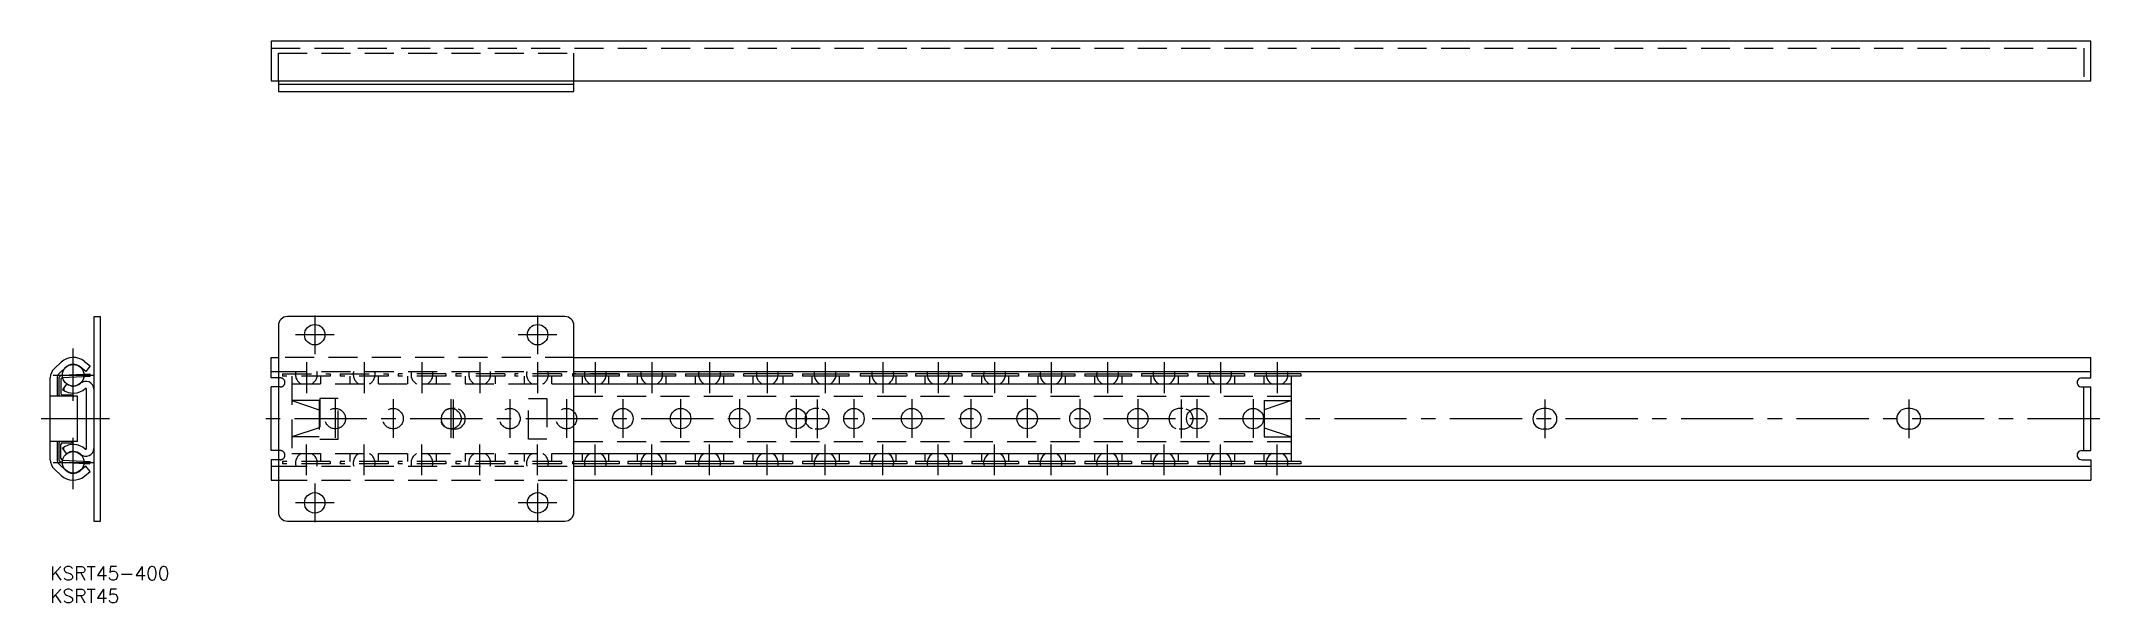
# Model space of a CAD drawing. Extents: x -2 to 451, y -8 to 116.
import ezdxf

# ---------------------------------------------------------------- set-up
doc = ezdxf.new("R2010")
doc.units = 0
doc.header["$LTSCALE"] = 0.5
doc.linetypes.add('CENTER', pattern=[50.8, 31.75, -6.35, 6.35, -6.35])
doc.linetypes.add('DASHED', pattern=[19.05, 12.7, -6.35])
for name, color, linetype in [('MSM_CENTER', 1, 'CENTER'), ('MSM_CONTINUOUS', 7, 'CONTINUOUS'), ('MSM_DASHED', 4, 'DASHED'), ('MSM_PART_NUMBER', 7, 'CONTINUOUS')]:
    doc.layers.add(name, color=color, linetype=linetype)
doc.styles.get("Standard").update_dxf_attribs({"font": 'txt.shx', "height": 3, "bigfont": 'bigfont.shx'})

msp = doc.modelspace()

# ---------------------------------------------------------------- linework, layer by layer
at = {"layer": 'MSM_CENTER'}
for p, q in [((58.14, 55.25), (58.14, 46.75)), ((107.14, 55.25), (107.14, 46.75)), ((62.39, 51), (53.89, 51)), ((111.39, 51), (102.89, 51)), ((5.05, 36.42), (5.05, 48)), ((0.67, 42.09), (9.43, 42.08)), ((56.31, 44.93), (56.31, 38.17)), ((69.01, 44.93), (69.01, 38.17)), ((81.71, 44.93), (81.71, 38.17)), ((94.41, 44.93), (94.41, 38.17)), ((107.11, 44.93), (107.11, 38.17)), ((119.81, 44.93), (119.81, 38.17)), ((132.23, 44.93), (132.23, 38.17)), ((144.93, 44.93), (144.93, 38.17)), ((157.63, 44.93), (157.63, 38.17)), ((170.33, 44.93), (170.33, 38.17)), ((183.03, 44.93), (183.03, 38.17)), ((195.18, 44.93), (195.18, 38.17)), ((207.6, 44.93), (207.6, 38.17)), ((220.02, 44.93), (220.02, 38.17)), ((232.44, 44.93), (232.44, 38.17)), ((244.86, 44.93), (244.86, 38.17)), ((257.28, 44.93), (257.28, 38.17)), ((269.71, 44.93), (269.71, 38.17)), ((62.66, 36.79), (62.66, 28.29)), ((75.36, 36.79), (75.36, 28.29)), ((88.06, 36.79), (88.06, 28.29)), ((88.59, 36.75), (88.59, 28.25)), ((101.04, 36.79), (101.04, 28.29)), ((113.46, 36.79), (113.46, 28.29)), ((125.88, 36.79), (125.88, 28.29)), ((138.58, 36.79), (138.58, 28.29)), ((151.56, 36.79), (151.56, 28.29)), ((163.98, 36.79), (163.98, 28.29)), ((168.59, 36.75), (168.59, 28.25)), ((176.68, 36.79), (176.68, 28.29)), ((189.38, 36.79), (189.38, 28.29)), ((202.36, 36.79), (202.36, 28.29)), ((214.78, 36.79), (214.78, 28.29)), ((226.37, 36.79), (226.37, 28.29)), ((239.07, 36.79), (239.07, 28.29)), ((248.59, 36.75), (248.59, 28.25)), ((252.05, 36.79), (252.05, 28.29)), ((264.47, 36.79), (264.47, 28.29)), ((328.59, 36.75), (328.59, 28.25)), ((408.59, 36.75), (408.59, 28.25)), ((13.05, 32.5), (-2, 32.5)), ((450.59, 32.5), (46.59, 32.5)), ((5.05, 17), (5.05, 28.34)), ((0.66, 22.92), (9.43, 22.92)), ((56.31, 20.07), (56.31, 26.83)), ((69.01, 20.07), (69.01, 26.83)), ((81.71, 20.07), (81.71, 26.83)), ((94.41, 20.07), (94.41, 26.83)), ((107.11, 20.07), (107.11, 26.83)), ((119.81, 20.07), (119.81, 26.83)), ((132.23, 20.07), (132.23, 26.83)), ((144.93, 20.07), (144.93, 26.83)), ((157.63, 20.07), (157.63, 26.83)), ((170.33, 20.07), (170.33, 26.83)), ((183.03, 20.07), (183.03, 26.83)), ((195.18, 20.07), (195.18, 26.83)), ((207.6, 20.07), (207.6, 26.83)), ((220.02, 20.07), (220.02, 26.83)), ((232.44, 20.07), (232.44, 26.83)), ((244.86, 20.07), (244.86, 26.83)), ((257.28, 20.07), (257.28, 26.83)), ((269.71, 20.07), (269.71, 26.83)), ((58.14, 18.25), (58.14, 9.75)), ((107.14, 18.25), (107.14, 9.75)), ((62.39, 14), (53.89, 14)), ((111.39, 14), (102.89, 14))]:
    msp.add_line(p, q, dxfattribs=at)
at = {"layer": 'MSM_CONTINUOUS'}
for p, q in [((448.59, 115.6), (48.59, 115.6)), ((48.59, 115.6), (48.59, 106.84)), ((448.59, 106.84), (448.59, 115.6)), ((48.59, 106.84), (448.59, 106.84)), ((50.14, 106.84), (50.14, 104.55)), ((115.14, 106.05), (50.14, 106.05)), ((50.14, 104.55), (115.14, 104.55)), ((115.14, 104.55), (115.14, 106.84)), ((11.05, 54.95), (9.55, 54.95)), ((9.55, 54.95), (9.55, 9.95)), ((11.05, 9.95), (11.05, 54.95)), ((113.14, 55), (52.14, 55)), ((50.14, 53), (50.14, 12)), ((115.14, 12), (115.14, 53)), ((48.59, 46), (50.14, 46)), ((48.59, 41.5), (48.59, 46)), ((115.14, 46), (448.59, 46)), ((448.59, 41.5), (448.59, 46)), ((0, 23.5), (0, 41.5)), ((2.38, 44.95), (0.9, 43.57)), ((1.52, 41.5), (1.52, 37.5)), ((1.85, 41.27), (1.85, 38.05)), ((3.42, 43.84), (1.93, 42.45)), ((2.35, 41.27), (2.35, 38.05)), ((2.61, 42.07), (8.73, 42.39)), ((2.63, 41.57), (8.75, 41.89)), ((7.8, 42.94), (6.56, 43.95)), ((7.51, 45.13), (8.76, 44.12)), ((8.76, 44.12), (7.8, 42.94)), ((8.73, 42.39), (8.75, 41.89)), ((48.59, 42.93), (50.14, 42.93)), ((50.14, 41.5), (48.59, 41.5)), ((115.14, 42.93), (448.59, 42.93)), ((115.14, 42.39), (125.06, 42.39)), ((125.06, 41.89), (115.14, 41.89)), ((116.92, 41.89), (116.92, 40.17)), ((122.71, 41.89), (122.71, 40.17)), ((125.06, 42.39), (125.06, 41.89)), ((126.98, 42.39), (137.48, 42.39)), ((126.98, 42.39), (126.98, 41.89)), ((137.48, 41.89), (126.98, 41.89)), ((129.06, 41.89), (129.06, 40.17)), ((135.41, 40.17), (135.41, 41.89)), ((137.48, 42.39), (137.48, 41.89)), ((139.68, 42.39), (150.18, 42.39)), ((139.68, 42.39), (139.68, 41.89)), ((150.18, 41.89), (139.68, 41.89)), ((141.76, 41.89), (141.76, 40.17)), ((148.11, 40.17), (148.11, 41.89)), ((150.18, 42.39), (150.18, 41.89)), ((163.16, 42.39), (152.38, 42.39)), ((152.38, 42.39), (152.38, 41.89)), ((163.16, 41.89), (152.38, 41.89)), ((154.46, 41.89), (154.46, 40.17)), ((161.09, 40.17), (161.09, 41.89)), ((163.16, 42.39), (163.16, 41.89)), ((165.36, 42.39), (175.58, 42.39)), ((165.36, 42.39), (165.36, 41.89)), ((175.58, 41.89), (165.36, 41.89)), ((167.44, 41.89), (167.44, 40.17)), ((173.51, 40.17), (173.51, 41.89)), ((175.58, 42.39), (175.58, 41.89)), ((188.28, 42.39), (178.06, 42.39)), ((178.06, 42.39), (178.06, 41.89)), ((188.28, 41.89), (178.06, 41.89)), ((180.14, 41.89), (180.14, 40.17)), ((185.93, 41.89), (185.93, 40.17)), ((188.28, 42.39), (188.28, 41.89)), ((200.43, 42.39), (190.21, 42.39)), ((190.21, 42.39), (190.21, 41.89)), ((200.43, 41.89), (190.21, 41.89)), ((192.28, 41.89), (192.28, 40.17)), ((198.35, 40.17), (198.35, 41.89)), ((200.43, 42.39), (200.43, 41.89)), ((212.85, 42.39), (202.63, 42.39)), ((202.63, 42.39), (202.63, 41.89)), ((212.85, 41.89), (202.63, 41.89)), ((204.7, 41.89), (204.7, 40.17)), ((210.77, 40.17), (210.77, 41.89)), ((212.85, 42.39), (212.85, 41.89)), ((215.05, 42.39), (225.27, 42.39)), ((215.05, 42.39), (215.05, 41.89)), ((225.27, 41.89), (215.05, 41.89)), ((217.12, 41.89), (217.12, 40.17)), ((223.19, 40.17), (223.19, 41.89)), ((225.27, 42.39), (225.27, 41.89)), ((227.47, 42.39), (237.69, 42.39)), ((227.47, 42.39), (227.47, 41.89)), ((237.69, 41.89), (227.47, 41.89)), ((229.54, 41.89), (229.54, 40.17)), ((235.62, 40.17), (235.62, 41.89)), ((237.69, 42.39), (237.69, 41.89)), ((250.11, 42.39), (239.89, 42.39)), ((239.89, 42.39), (239.89, 41.89)), ((250.11, 41.89), (239.89, 41.89)), ((241.97, 41.89), (241.97, 40.17)), ((248.04, 40.17), (248.04, 41.89)), ((250.11, 42.39), (250.11, 41.89)), ((262.53, 42.39), (252.31, 42.39)), ((252.31, 42.39), (252.31, 41.89)), ((262.53, 41.89), (252.31, 41.89)), ((254.39, 41.89), (254.39, 40.17)), ((260.46, 40.17), (260.46, 41.89)), ((262.53, 42.39), (262.53, 41.89)), ((274.96, 42.39), (264.73, 42.39)), ((264.73, 42.39), (264.73, 41.89)), ((274.96, 41.89), (264.73, 41.89)), ((266.81, 41.89), (266.81, 40.17)), ((272.88, 23.11), (272.88, 41.89)), ((274.96, 42.39), (274.96, 41.89)), ((446.66, 41.5), (448.59, 41.5)), ((6, 37.5), (0, 37.5)), ((2.65, 37.75), (4.55, 37.75)), ((3.62, 40.18), (2.68, 38.94)), ((2.95, 39.3), (2.95, 38.76)), ((5.05, 37.46), (5.05, 37.25)), ((6, 27.5), (6, 37.5)), ((6.64, 40.31), (6.65, 40.32)), ((7.68, 39.16), (7.68, 39.16)), ((8, 25.98), (8, 39.02)), ((48.59, 25.5), (48.59, 39.5)), ((50.14, 39.5), (48.59, 39.5)), ((115.14, 40.17), (272.88, 40.17)), ((266.88, 36.5), (272.88, 36.5)), ((266.88, 36.5), (266.88, 28.5)), ((272.88, 36.5), (266.88, 34.5)), ((446.66, 39.5), (448.59, 39.5)), ((447.04, 25.5), (447.04, 39.5)), ((448.59, 25.5), (448.59, 39.5)), ((328.99, 34.75), (328.19, 34.75)), ((408.99, 34.75), (408.19, 34.75)), ((6, 27.5), (0, 27.5)), ((1.52, 27.5), (1.52, 23.5)), ((2.65, 27.25), (4.55, 27.25)), ((266.88, 30.5), (272.88, 28.5)), ((266.88, 28.5), (272.88, 28.5)), ((328.99, 30.25), (328.19, 30.25)), ((408.99, 30.25), (408.19, 30.25)), ((1.85, 26.95), (1.85, 23.73)), ((2.35, 23.73), (2.35, 26.95)), ((2.61, 22.93), (8.73, 22.61)), ((2.63, 23.43), (8.75, 23.11)), ((3.62, 24.82), (2.68, 26.06)), ((2.95, 25.7), (2.95, 26.24)), ((7.68, 25.84), (7.68, 25.83)), ((8.73, 22.61), (8.75, 23.11)), ((50.52, 25.5), (48.59, 25.5)), ((48.59, 23.5), (48.59, 19)), ((50.14, 23.5), (48.59, 23.5)), ((115.14, 24.83), (272.88, 24.83)), ((115.14, 24.83), (272.88, 24.83)), ((125.06, 23.11), (115.14, 23.11)), ((116.92, 24.83), (116.92, 23.11)), ((122.71, 24.83), (122.71, 23.11)), ((125.06, 23.11), (125.06, 22.61)), ((126.98, 23.11), (126.98, 22.61)), ((137.48, 23.11), (126.98, 23.11)), ((129.06, 24.83), (129.06, 23.11)), ((135.41, 23.11), (135.41, 24.83)), ((137.48, 23.11), (137.48, 22.61)), ((139.68, 23.11), (139.68, 22.61)), ((150.18, 23.11), (139.68, 23.11)), ((141.76, 24.83), (141.76, 23.11)), ((148.11, 23.11), (148.11, 24.83)), ((150.18, 23.11), (150.18, 22.61)), ((152.38, 23.11), (152.38, 22.61)), ((163.16, 23.11), (152.38, 23.11)), ((154.46, 24.83), (154.46, 23.11)), ((161.09, 23.11), (161.09, 24.83)), ((162.88, 22.61), (163.16, 22.65)), ((163.16, 23.11), (163.16, 22.61)), ((165.36, 23.11), (165.36, 22.61)), ((175.58, 23.11), (165.36, 23.11)), ((167.44, 24.83), (167.44, 23.11)), ((173.51, 23.11), (173.51, 24.83)), ((175.58, 23.11), (175.58, 22.61)), ((178.06, 23.11), (178.06, 22.61)), ((188.28, 23.11), (178.06, 23.11)), ((180.14, 24.89), (180.14, 23.11)), ((185.93, 24.89), (185.93, 23.11)), ((188.28, 23.11), (188.28, 22.61)), ((190.21, 23.11), (190.21, 22.61)), ((200.43, 23.11), (190.21, 23.11)), ((192.28, 24.83), (192.28, 23.11)), ((198.35, 23.11), (198.35, 24.83)), ((200.43, 23.11), (200.43, 22.61)), ((202.63, 23.11), (202.63, 22.61)), ((212.85, 23.11), (202.63, 23.11)), ((204.7, 24.83), (204.7, 23.11)), ((210.77, 23.11), (210.77, 24.83)), ((212.85, 23.11), (212.85, 22.61)), ((215.05, 23.11), (215.05, 22.61)), ((225.27, 23.11), (215.05, 23.11)), ((217.12, 24.83), (217.12, 23.11)), ((223.19, 23.11), (223.19, 24.83)), ((225.27, 23.11), (225.27, 22.61)), ((227.47, 23.11), (227.47, 22.61)), ((237.69, 23.11), (227.47, 23.11)), ((229.54, 24.83), (229.54, 23.11)), ((235.62, 23.11), (235.62, 24.83)), ((237.69, 23.11), (237.69, 22.61)), ((239.89, 23.11), (239.89, 22.61)), ((250.11, 23.11), (239.89, 23.11)), ((241.97, 24.83), (241.97, 23.11)), ((248.04, 23.11), (248.04, 24.83)), ((250.11, 23.11), (250.11, 22.61)), ((252.31, 23.11), (252.31, 22.61)), ((262.53, 23.11), (252.31, 23.11)), ((254.39, 24.83), (254.39, 23.11)), ((260.46, 23.11), (260.46, 24.83)), ((262.53, 23.11), (262.53, 22.61)), ((264.73, 23.11), (264.73, 22.61)), ((274.96, 23.11), (264.73, 23.11)), ((266.81, 24.83), (266.81, 23.11)), ((274.96, 23.11), (274.96, 22.61)), ((446.66, 25.5), (448.59, 25.5)), ((446.66, 23.5), (448.59, 23.5)), ((448.59, 23.5), (448.59, 19)), ((2.38, 20.05), (0.9, 21.43)), ((3.42, 21.16), (1.93, 22.55)), ((7.8, 22.06), (6.56, 21.05)), ((7.51, 19.87), (8.76, 20.88)), ((8.76, 20.88), (7.8, 22.06)), ((48.59, 22.07), (50.14, 22.07)), ((48.59, 19), (50.14, 19)), ((125.06, 22.61), (115.14, 22.61)), ((115.14, 22.07), (448.59, 22.07)), ((115.14, 19), (448.59, 19)), ((137.48, 22.61), (126.98, 22.61)), ((150.18, 22.61), (139.68, 22.61)), ((162.88, 22.61), (152.38, 22.61)), ((175.58, 22.61), (165.35, 22.61)), ((188.28, 22.61), (178.05, 22.61)), ((200.43, 22.61), (190.2, 22.61)), ((212.85, 22.61), (202.62, 22.61)), ((225.27, 22.61), (215.04, 22.61)), ((237.69, 22.61), (227.46, 22.61)), ((250.11, 22.61), (239.88, 22.61)), ((262.53, 22.61), (252.3, 22.61)), ((274.96, 22.61), (264.73, 22.61)), ((9.55, 9.95), (11.05, 9.95)), ((52.14, 10), (113.14, 10))]:
    msp.add_line(p, q, dxfattribs=at)
for centre, radius in [((58.14, 51), 2.25), ((107.14, 51), 2.25), ((5.05, 42.08), 2.38), ((125.88, 32.54), 2.25), ((138.58, 32.54), 2.25), ((151.56, 32.54), 2.25), ((163.98, 32.54), 2.25), ((176.68, 32.54), 2.25), ((189.38, 32.54), 2.25), ((202.36, 32.54), 2.25), ((214.78, 32.54), 2.25), ((226.37, 32.54), 2.25), ((239.07, 32.54), 2.25), ((252.05, 32.54), 2.25), ((264.47, 32.54), 2.25), ((5.05, 22.92), 2.38), ((58.14, 14), 2.25), ((107.14, 14), 2.25)]:
    msp.add_circle(centre, radius, dxfattribs=at)
for centre, radius, start, end in [((52.14, 53), 2, 90, 180), ((113.14, 53), 2, 0, 90), ((5.05, 42.08), 3.92, 51, 133), ((2.82, 41.5), 2.82, 133.0001, 180), ((2.82, 41.5), 1.3, 133.0001, 180), ((2.65, 41.27), 0.8, 93, 180), ((2.65, 41.27), 0.3, 93, 180), ((5.05, 42.08), 2.4, 51, 133), ((7.81, 39.02), 1.74, 0, 132), ((119.81, 42.27), 2.4, 163.8313, 240.8538), ((119.81, 42.27), 2.4, 299.1462, 16.1687), ((132.23, 42.27), 2.4, 163.8313, 240.8538), ((132.23, 42.27), 2.4, 299.1462, 16.1687), ((144.93, 42.27), 2.4, 163.8313, 240.8538), ((144.93, 42.27), 2.4, 299.1462, 16.1687), ((157.63, 42.27), 2.4, 163.8313, 240.8538), ((157.63, 42.27), 2.4, 299.1462, 16.1687), ((170.33, 42.27), 2.4, 163.8313, 240.8538), ((170.33, 42.27), 2.4, 299.1462, 16.1687), ((183.03, 42.27), 2.4, 163.8313, 240.8538), ((183.03, 42.27), 2.4, 299.1462, 16.1687), ((195.18, 42.27), 2.4, 163.8313, 240.8538), ((195.18, 42.27), 2.4, 299.1462, 16.1687), ((207.6, 42.27), 2.4, 163.8313, 240.8538), ((207.6, 42.27), 2.4, 299.1462, 16.1687), ((220.02, 42.27), 2.4, 163.8313, 240.8538), ((220.02, 42.27), 2.4, 299.1462, 16.1687), ((232.44, 42.27), 2.4, 163.8313, 240.8538), ((232.44, 42.27), 2.4, 299.1462, 16.1687), ((244.86, 42.27), 2.4, 163.8313, 240.8538), ((244.86, 42.27), 2.4, 299.1462, 16.1687), ((257.28, 42.27), 2.4, 163.8313, 240.8538), ((257.28, 42.27), 2.4, 299.1462, 16.1687), ((269.71, 42.27), 2.4, 163.8313, 240.8538), ((269.71, 42.27), 2.4, 299.1462, 16.1687), ((446.59, 40.5), 1, 86.1219, 273.8781), ((2.65, 38.05), 0.8, 180, 223.4424), ((2.65, 38.05), 0.3, 180, 270.0098), ((5.05, 42.08), 3.93, 233, 312), ((5.05, 42.08), 2.38, 233, 312), ((4.55, 36.95), 0.8, 43.4424, 90.0098), ((7.81, 39.02), 0.19, 0, 132), ((328.19, 32.5), 2.25, 90, 270), ((328.99, 32.5), 2.25, 270, 90), ((408.19, 32.5), 2.25, 90, 270), ((408.99, 32.5), 2.25, 270, 90), ((2.65, 26.95), 0.8, 136.5773, 180), ((2.65, 26.95), 0.3, 90.0098, 180), ((4.55, 28.05), 0.8, 270.0098, 316.5773), ((2.82, 23.5), 2.82, 180, 226.9999), ((2.82, 23.5), 1.3, 180, 226.9999), ((2.65, 23.73), 0.8, 180, 267), ((2.65, 23.73), 0.3, 180, 267), ((5.05, 22.92), 3.93, 48, 127), ((5.05, 22.92), 2.38, 48, 127), ((7.81, 25.98), 1.74, 228, 0), ((7.81, 25.98), 0.19, 228, 0), ((119.81, 22.74), 2.4, 119.2906, 196.1687), ((119.81, 22.74), 2.4, 343.8313, 60.7094), ((132.23, 22.74), 2.4, 119.2906, 196.1687), ((132.23, 22.74), 2.4, 343.8313, 60.7094), ((144.93, 22.74), 2.4, 119.2906, 196.1687), ((144.93, 22.74), 2.4, 343.8313, 60.7094), ((157.63, 22.74), 2.4, 119.2906, 196.1687), ((157.63, 22.74), 2.4, 343.8313, 60.7094), ((170.33, 22.74), 2.4, 119.2906, 196.1687), ((170.33, 22.74), 2.4, 343.8313, 60.7094), ((183.03, 22.74), 2.4, 119.2906, 196.1687), ((183.03, 22.74), 2.4, 343.8313, 60.7094), ((195.18, 22.74), 2.4, 119.2906, 196.1687), ((195.18, 22.74), 2.4, 343.8313, 60.7094), ((207.6, 22.74), 2.4, 119.2906, 196.1687), ((207.6, 22.74), 2.4, 343.8313, 60.7094), ((220.02, 22.74), 2.4, 119.2906, 196.1687), ((220.02, 22.74), 2.4, 343.8313, 60.7094), ((232.44, 22.74), 2.4, 119.2906, 196.1687), ((232.44, 22.74), 2.4, 343.8313, 60.7094), ((244.86, 22.74), 2.4, 119.2906, 196.1687), ((244.86, 22.74), 2.4, 343.8313, 60.7094), ((257.28, 22.74), 2.4, 119.2906, 196.1687), ((257.28, 22.74), 2.4, 343.8313, 60.7094), ((269.71, 22.74), 2.4, 119.2906, 196.1687), ((269.71, 22.74), 2.4, 343.8313, 60.7094), ((446.59, 24.5), 1, 86.1219, 273.8781), ((5.05, 22.92), 3.92, 227, 309), ((5.05, 22.92), 2.4, 227, 309), ((52.14, 12), 2, 180, 270), ((113.14, 12), 2, 270, 0)]:
    msp.add_arc(centre, radius, start, end, dxfattribs=at)
at = {"layer": 'MSM_DASHED'}
for p, q in [((48.59, 114.08), (447.04, 114.08)), ((447.04, 114.08), (447.04, 106.84)), ((50.14, 106.84), (50.14, 112.92)), ((50.14, 112.92), (115.14, 112.92)), ((115.14, 106.84), (115.14, 112.92)), ((115.14, 46), (50.14, 46)), ((50.14, 42.93), (115.14, 42.93)), ((50.52, 41.5), (50.14, 41.5)), ((51.06, 42.39), (61.56, 42.39)), ((51.06, 42.39), (51.06, 41.89)), ((61.56, 41.89), (51.06, 41.89)), ((53.09, 41.89), (53.09, 23.11)), ((59.49, 40.17), (59.49, 41.89)), ((61.56, 42.39), (61.56, 41.89)), ((63.76, 42.39), (74.26, 42.39)), ((63.76, 42.39), (63.76, 41.89)), ((74.26, 41.89), (63.76, 41.89)), ((65.84, 41.89), (65.84, 40.17)), ((72.19, 40.17), (72.19, 41.89)), ((74.26, 42.39), (74.26, 41.89)), ((86.96, 42.39), (76.46, 42.39)), ((76.46, 42.39), (76.46, 41.89)), ((86.96, 41.89), (76.46, 41.89)), ((78.54, 41.89), (78.54, 40.17)), ((84.89, 40.17), (84.89, 41.89)), ((86.96, 42.39), (86.96, 41.89)), ((99.94, 42.39), (89.16, 42.39)), ((89.16, 42.39), (89.16, 41.89)), ((99.94, 41.89), (89.16, 41.89)), ((91.24, 41.89), (91.24, 40.17)), ((97.87, 40.17), (97.87, 41.89)), ((99.94, 42.39), (99.94, 41.89)), ((112.36, 42.39), (102.14, 42.39)), ((102.14, 42.39), (102.14, 41.89)), ((112.36, 41.89), (102.14, 41.89)), ((104.22, 41.89), (104.22, 40.17)), ((110.29, 40.17), (110.29, 41.89)), ((112.36, 42.39), (112.36, 41.89)), ((125.06, 42.39), (114.84, 42.39)), ((114.84, 42.39), (114.84, 41.89)), ((115.14, 41.89), (114.84, 41.89)), ((50.52, 39.5), (50.14, 39.5)), ((53.09, 40.17), (115.14, 40.17)), ((59.09, 36.5), (53.09, 36.5)), ((53.09, 36.5), (59.09, 34.5)), ((59.09, 36.5), (59.09, 28.5)), ((63.29, 37), (59.29, 37)), ((59.29, 37), (59.29, 28)), ((63.29, 28), (63.29, 37)), ((105.14, 28), (105.14, 37)), ((105.14, 37), (109.14, 37)), ((109.14, 37), (109.14, 28)), ((115.14, 37.5), (272.88, 37.5)), ((88.99, 34.75), (88.19, 34.75)), ((168.99, 34.75), (168.19, 34.75)), ((248.99, 34.75), (248.19, 34.75)), ((59.09, 30.5), (53.09, 28.5)), ((59.09, 28.5), (53.09, 28.5)), ((59.29, 28), (63.29, 28)), ((88.99, 30.25), (88.19, 30.25)), ((109.14, 28), (105.14, 28)), ((115.14, 27.5), (272.88, 27.5)), ((168.99, 30.25), (168.19, 30.25)), ((248.99, 30.25), (248.19, 30.25)), ((50.52, 23.5), (50.14, 23.5)), ((51.06, 23.11), (51.06, 22.61)), ((61.56, 23.11), (51.06, 23.11)), ((53.09, 24.83), (115.14, 24.83)), ((59.49, 23.11), (59.49, 24.83)), ((61.56, 23.11), (61.56, 22.61)), ((63.76, 23.11), (63.76, 22.61)), ((74.26, 23.11), (63.76, 23.11)), ((65.84, 24.83), (65.84, 23.11)), ((72.19, 23.11), (72.19, 24.83)), ((74.26, 23.11), (74.26, 22.61)), ((76.46, 23.11), (76.46, 22.61)), ((86.96, 23.11), (76.46, 23.11)), ((78.54, 24.83), (78.54, 23.11)), ((84.89, 23.11), (84.89, 24.83)), ((86.96, 23.11), (86.96, 22.61)), ((89.16, 23.11), (89.16, 22.61)), ((99.94, 23.11), (89.16, 23.11)), ((91.24, 24.83), (91.24, 23.11)), ((97.87, 23.11), (97.87, 24.83)), ((99.66, 22.61), (99.94, 22.65)), ((99.94, 23.11), (99.94, 22.61)), ((102.14, 23.11), (102.14, 22.61)), ((112.36, 23.11), (102.14, 23.11)), ((104.22, 24.83), (104.22, 23.11)), ((110.29, 23.11), (110.29, 24.83)), ((112.36, 23.11), (112.36, 22.61)), ((114.84, 23.11), (114.84, 22.61)), ((114.84, 23.11), (115.14, 23.11)), ((50.14, 22.07), (115.14, 22.07)), ((50.14, 19), (115.14, 19)), ((61.56, 22.61), (51.06, 22.61)), ((74.26, 22.61), (63.76, 22.61)), ((86.96, 22.61), (76.46, 22.61)), ((99.66, 22.61), (89.16, 22.61)), ((112.36, 22.61), (102.13, 22.61)), ((115.14, 22.61), (114.84, 22.61))]:
    msp.add_line(p, q, dxfattribs=at)
for centre in [(62.66, 32.54), (75.36, 32.54), (88.06, 32.54), (101.04, 32.54), (113.46, 32.54)]:
    msp.add_circle(centre, 2.25, dxfattribs=at)
for centre, radius, start, end in [((50.59, 40.5), 1, 266.1219, 93.8781), ((56.31, 42.27), 2.4, 163.8313, 240.8538), ((56.31, 42.27), 2.4, 299.1462, 16.1687), ((69.01, 42.27), 2.4, 163.8313, 240.8538), ((69.01, 42.27), 2.4, 299.1462, 16.1687), ((81.71, 42.27), 2.4, 163.8313, 240.8538), ((81.71, 42.27), 2.4, 299.1462, 16.1687), ((94.41, 42.27), 2.4, 163.8313, 240.8538), ((94.41, 42.27), 2.4, 299.1462, 16.1687), ((107.11, 42.27), 2.4, 163.8313, 240.8538), ((107.11, 42.27), 2.4, 299.1462, 16.1687), ((88.19, 32.5), 2.25, 90, 270), ((88.99, 32.5), 2.25, 270, 90), ((168.19, 32.5), 2.25, 90, 270), ((168.99, 32.5), 2.25, 270, 90), ((248.19, 32.5), 2.25, 90, 270), ((248.99, 32.5), 2.25, 270, 90), ((50.59, 24.5), 1, 266.1219, 93.8781), ((56.31, 22.74), 2.4, 119.1462, 196.1687), ((56.31, 22.74), 2.4, 343.8313, 60.8538), ((69.01, 22.74), 2.4, 119.1462, 196.1687), ((69.01, 22.74), 2.4, 343.8313, 60.8538), ((81.71, 22.74), 2.4, 119.1462, 196.1687), ((81.71, 22.74), 2.4, 343.8313, 60.8538), ((94.41, 22.74), 2.4, 119.1462, 196.1687), ((94.41, 22.74), 2.4, 343.8313, 60.8538), ((107.11, 22.74), 2.4, 119.1462, 196.1687), ((107.11, 22.74), 2.4, 343.8313, 60.8538)]:
    msp.add_arc(centre, radius, start, end, dxfattribs=at)

# ---------------------------------------------------------------- texts
at = {"layer": 'MSM_PART_NUMBER', "linetype": 'CONTINUOUS'}
for s, p in [('KSRT45-400', (0, -3)), ('KSRT45', (0, -8))]:
    msp.add_text(s, height=3, dxfattribs=at).set_placement(p)

doc.saveas('drawing.dxf')
